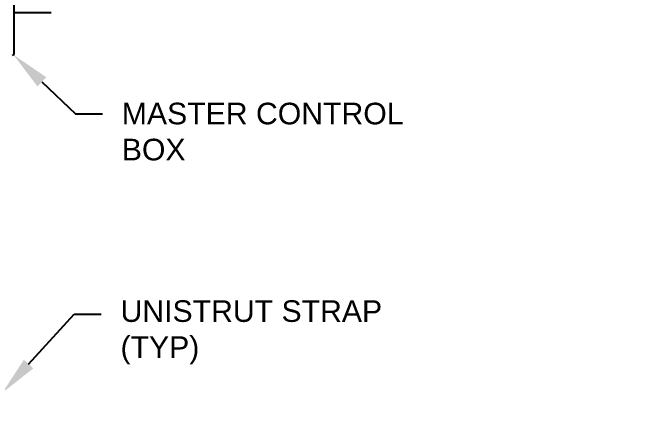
# Model space of a CAD drawing. Header units: feet. Extents: x -4 to 2246, y -9 to 1440.
# Drawn here: x 2027.642 to 2031.027, y 1382.447 to 1384.639 of the extents above; entities that cross this region are included whole.
import ezdxf
from ezdxf import colors
from ezdxf.entities.mleader import LeaderData, LeaderLine
from ezdxf.math import Vec2, Vec3

# ---------------------------------------------------------------- set-up
doc = ezdxf.new("R2010")
doc.units = ezdxf.units.FT
doc.header["$MEASUREMENT"] = 0
doc.layers.add('E-EQPM-CAB', color=5, linetype='Continuous')
doc.layers.add('G-ANNO-TEXT', color=1, linetype='Continuous')
doc.styles.add('NEI-A', font='arial.ttf')

# ---------------------------------------------------------------- blocks, each defined once
blk = doc.blocks.new('Equipment Callout Arrowhead .75')
at = {"color": 0}
blk.add_ellipse((-0.248, 0), major_axis=(0.743, 0), ratio=0.350959, start_param=-0.80282, end_param=3.944413, dxfattribs=at)

msp = doc.modelspace()

# ---------------------------------------------------------------- linework, layer by layer
at = {"layer": 'E-EQPM-CAB', "lineweight": 25}
for points in [[(2027.649622, 1384.415428), (2027.649622, 1386.140911)], [(2027.649622, 1384.638866), (2027.851081, 1384.638866)]]:
    msp.add_lwpolyline(points, dxfattribs=at)
msp.add_arc((2027.641697, 1384.415612), 0.008294, 270.000251, 359.999749, dxfattribs=at)

# ---------------------------------------------------------------- leaders
at = {"layer": 'G-ANNO-TEXT'}
ml = msp.add_multileader_mtext('Standard', dxfattribs=at)
ml.set_content('\\A1;6 MOTOR CONTROL CABLE CONDUITS (TYP.)', color=256, style='NEI-A')
ml.set_leader_properties()
ml.set_arrow_properties(name='Equipment Callout Arrowhead .75')
ml.build(insert=Vec2(0, 0))
ml.multileader.update_dxf_attribs({"dogleg_length": 0.0625, "arrow_head_size": 0.125})
ctx = ml.context
ctx.base_point, ctx.char_height, ctx.arrow_head_size, ctx.landing_gap_size, ctx.plane_origin = Vec3(2133.680839, 1383.790863), 0.1, 0.125, 0.09, Vec3(2077.345805, 1319.927864)
notes = []
notes.append((ctx, [(0, (0, 0, 0), (0, 0), (1, 0), 1, [])]))
ctx.mtext.insert, ctx.mtext.width, ctx.mtext.flow_direction = Vec3(2133.770839, 1383.855563), 2.21448175, 5
ctx.mtext.has_bg_fill, ctx.mtext.bg_color, ctx.mtext.bg_scale_factor, ctx.mtext.bg_transparency, ctx.mtext.use_window_bg_color = 1, -1027028792, 1.5, 0, 1
for ctx, leaders in notes:
    for number, flags, end, landing, length, lines in leaders:
        leader = LeaderData()
        leader.index, (leader.has_last_leader_line, leader.has_dogleg_vector, leader.attachment_direction) = number, flags
        leader.last_leader_point, leader.dogleg_vector, leader.dogleg_length = Vec3(end), Vec3(landing), length
        for number, points, colour, breaks in lines:
            line = LeaderLine()
            line.index, line.vertices, line.color, line.breaks = number, Vec3.list(points), colors.encode_raw_color(colour), breaks
            leader.lines.append(line)
        ctx.leaders.append(leader)

# ---------------------------------------------------------------- next in the draw order: leaders
ml = msp.add_multileader_mtext('Standard', dxfattribs=at)
ml.set_content('\\A1;MASTER CONTROL BOX', color=256, style='NEI-A')
ml.set_leader_properties()
ml.build(insert=Vec2(0, 0))
ml.multileader.update_dxf_attribs({"dogleg_length": 0.125, "arrow_head_size": 0.210064})
ctx = ml.context
ctx.base_point, ctx.char_height, ctx.arrow_head_size, ctx.landing_gap_size, ctx.plane_origin = Vec3(2028.126638, 1384.092541), 0.11670247, 0.210064, 0.105032, Vec3(2027.193338, 1385.609918)
notes = []
notes.append((ctx, [(1, (1, 1, 0), (2027.980759, 1384.092541), (1, 0), 0.145878, [(0, [(2027.647561, 1384.409748)], 0, [])])]))
ctx.mtext.insert, ctx.mtext.width, ctx.mtext.flow_direction = Vec3(2028.23167, 1384.151887), 1.61406523, 5
ctx.mtext.has_bg_fill, ctx.mtext.bg_color, ctx.mtext.bg_scale_factor, ctx.mtext.bg_transparency, ctx.mtext.use_window_bg_color = 1, -1027028792, 1.5, 0, 1
ml = msp.add_multileader_mtext('Standard', dxfattribs=at)
ml.set_content('\\A1;UNISTRUT STRAP (TYP)', color=256, style='NEI-A')
ml.set_leader_properties()
ml.build(insert=Vec2(0, 0))
ml.multileader.update_dxf_attribs({"dogleg_length": 0.125, "arrow_head_size": 0.210064})
ctx = ml.context
ctx.base_point, ctx.char_height, ctx.arrow_head_size, ctx.landing_gap_size, ctx.plane_origin = Vec3(2028.119666, 1383.009719), 0.11670247, 0.210064, 0.105032, Vec3(2031.185305, 1382.58876)
notes.append((ctx, [(1, (1, 1, 0), (2027.973788, 1383.009719), (1, 0), 0.145878, [(0, [(2027.58683, 1382.586045)], 0, [])])]))
ctx.mtext.insert, ctx.mtext.width, ctx.mtext.flow_direction = Vec3(2028.224698, 1383.085225), 1.44538686, 5
ctx.mtext.has_bg_fill, ctx.mtext.bg_color, ctx.mtext.bg_scale_factor, ctx.mtext.bg_transparency, ctx.mtext.use_window_bg_color = 1, -1027028792, 1.5, 0, 1
for ctx, leaders in notes:
    for number, flags, end, landing, length, lines in leaders:
        leader = LeaderData()
        leader.index, (leader.has_last_leader_line, leader.has_dogleg_vector, leader.attachment_direction) = number, flags
        leader.last_leader_point, leader.dogleg_vector, leader.dogleg_length = Vec3(end), Vec3(landing), length
        for number, points, colour, breaks in lines:
            line = LeaderLine()
            line.index, line.vertices, line.color, line.breaks = number, Vec3.list(points), colors.encode_raw_color(colour), breaks
            leader.lines.append(line)
        ctx.leaders.append(leader)

doc.saveas('drawing.dxf')
